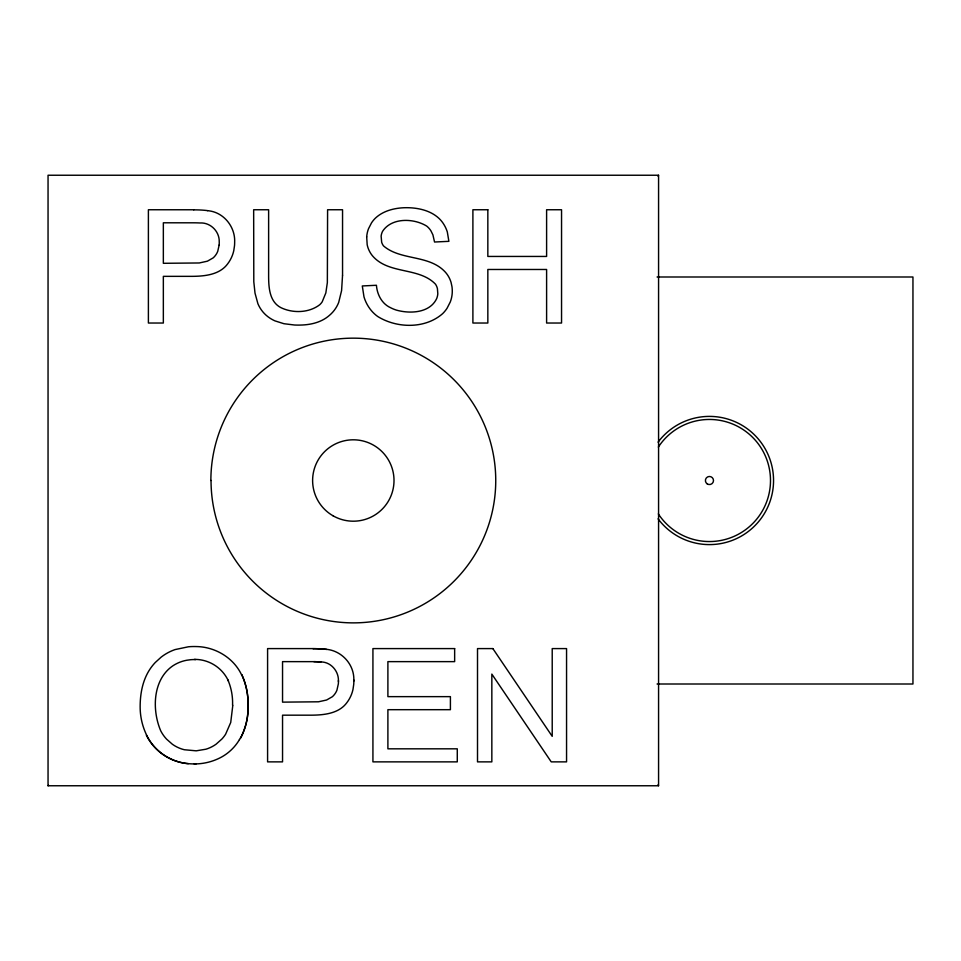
<?xml version="1.0" encoding="UTF-8"?>
<svg xmlns="http://www.w3.org/2000/svg" width="961" height="961" viewBox="0 0 961 961"><rect width="100%" height="100%" fill="white"/><g stroke="black" fill="none" stroke-linecap="round" stroke-linejoin="round"><path stroke-width="1.44" d="M232.814 705.302L230.724 722.492L225.619 734.204A35.665 35.665 0 0 1 221.907 739.009L216.081 744.198A34.56 34.56 0 0 1 205.942 749.208L196.212 750.829L184.308 749.736A34.908 34.908 0 0 1 172.391 744.27L166.553 739.117A37.155 37.155 0 0 1 160.763 730.913C151.826 710.119 152.571 679.511 173.028 665.709A37.335 37.335 0 0 1 186.686 660.255L190.446 659.739A44.278 44.278 0 0 1 195.732 659.594M248.214 707.56L247.998 711.765M239.469 739.598L240.406 737.976M48.05 785.762L658.573 785.762L658.573 175.238L48.05 175.238L48.05 785.762L48.518 785.293M657.804 176.007L658.537 175.274M657.072 276.996L912.95 276.996L912.95 684.004L657.072 684.004M193.75 209.774L148.39 209.75L148.39 323.028L163.346 323.028L163.346 276.348L192.332 276.348C204.801 276.227 219.625 274.774 227.637 263.879A33.407 33.407 0 0 0 233.763 250.725L234.508 245.716A42.308 42.308 0 0 0 234.652 242.208C235.397 226.604 223.324 211.744 207.456 210.687M312.95 648.603L267.59 648.591L267.59 761.869L282.546 761.869L282.546 715.176L311.532 715.176C324.001 715.068 338.825 713.603 346.825 702.719A33.407 33.407 0 0 0 352.963 689.554L353.708 684.544A42.308 42.308 0 0 0 353.84 680.004C354.273 663.631 340.47 649.408 324.109 649.192A122.251 122.251 0 0 0 312.95 648.651A105.95 105.95 0 0 1 326.668 649.42M320.878 661.949L319.136 661.829A125.471 125.471 0 0 0 312.697 661.648L282.546 661.636L282.546 702.143L318.475 701.794L326.596 700.016L332.35 696.725A17.226 17.226 0 0 0 336.927 690.214L338.344 683.884A29.214 29.214 0 0 0 338.428 680.616C338.656 671.006 330.74 661.853 320.878 661.949A110.515 110.515 0 0 0 313.899 661.661M241.643 674.97C233.607 657.732 215.048 646.765 196.212 646.561A67.306 67.306 0 0 0 188.44 646.777L175.034 649.588A48.555 48.555 0 0 0 161.232 657.072L155.262 662.501A49.672 49.672 0 0 0 148.643 671.258C142.324 681.902 140.15 694.491 140.15 706.731A64.831 64.831 0 0 0 146.601 735.069C154.421 751.754 171.923 763.01 190.254 763.803A63.27 63.27 0 0 0 196.032 763.899M657.804 784.993L658.537 785.726M338.428 680.616L338.44 681.493M353.84 680.004L353.852 681.037M241.788 674.91A67.102 67.102 0 0 1 248.01 701.218A84.28 84.28 0 0 1 248.13 709.674A65.492 65.492 0 0 1 240.562 738.06A64.615 64.615 0 0 0 247.89 711.753M239.457 739.598A47.533 47.533 0 0 1 221.679 756.98A56.663 56.663 0 0 1 194.194 763.935M227.841 679.799A58.189 58.189 0 0 1 232.55 705.29M194.338 659.39A37.059 37.059 0 0 1 228.466 681.061M211.036 480.44A142.36 142.36 0 0 0 353.348 622.872A142.36 142.36 0 0 0 495.744 480.536A142.36 142.36 0 0 0 353.372 338.164A142.36 142.36 0 0 0 210.867 480.5M193.762 209.87A105.95 105.95 0 0 1 207.468 210.591M188.332 763.635A51.474 51.474 0 0 1 146.36 735.177M241.92 674.85A70.249 70.249 0 0 1 247.974 707.548M658.057 442.18A64.099 64.099 0 0 1 752.535 433.039A64.099 64.099 0 0 1 752.535 527.961A64.099 64.099 0 0 1 658.057 518.82M658.345 447.093A61.048 61.048 0 0 1 749.544 434.468A61.048 61.048 0 0 1 749.544 526.532A61.048 61.048 0 0 1 658.345 513.907M342.548 275.266L341.587 290.606L338.692 302.427A32.145 32.145 0 0 1 329.407 315.388C321.503 322.379 310.703 324.878 300.385 325.07A85.949 85.949 0 0 1 294.486 325.01L283.927 323.713L275.002 320.89A36.037 36.037 0 0 1 269.957 318.151A31.821 31.821 0 0 1 257.908 303.724L255.013 293.141L253.8 281.765L253.656 209.75L268.624 209.75L268.624 275.062C268.612 286.594 269.092 301.43 280.768 307.58C292.769 313.454 308.901 313.022 319.665 304.781A16.145 16.145 0 0 0 322.223 301.778L325.839 292.925L327.353 282.57L327.593 209.75L342.548 209.75L342.548 275.266M366.694 236.899L367.174 244.695A25.454 25.454 0 0 0 369.661 251.59A25.238 25.238 0 0 0 372.832 256.227C389.001 274.57 419.02 266.99 435.501 284.192A14.223 14.223 0 0 1 437.423 288.66L437.808 293.766A16.169 16.169 0 0 1 436.606 298.739C429.639 313.154 409.951 313.923 396.425 310.115A37.179 37.179 0 0 1 390.586 307.712C381.841 303.796 377.12 294.474 376.424 285.273L362.297 285.958L364.003 296.949A38.476 38.476 0 0 0 370.057 308.974A35.425 35.425 0 0 0 377.625 316.433C396.737 328.41 425.098 329.07 442.601 313.682A31.461 31.461 0 0 0 447.105 308.181L450.253 302.03A30.067 30.067 0 0 0 452.199 293.381A32.746 32.746 0 0 0 451.982 286.702L451.093 282.534A26.98 26.98 0 0 0 448.679 276.792A26.512 26.512 0 0 0 444.895 271.663C428.69 254.509 400.653 260.707 383.511 245.896A12.505 12.505 0 0 1 381.661 242.208L381.133 236.154A13.995 13.995 0 0 1 382.586 231.313C391.668 217.342 413.879 218.147 426.72 226.111A19.244 19.244 0 0 1 430.948 230.88L432.906 234.844L434.54 242.016L448.883 241.331L447.309 231.937A32.986 32.986 0 0 0 443.333 223.589A29.791 29.791 0 0 0 438.841 218.255C431.729 211.66 421.975 208.789 412.509 207.948A71.258 71.258 0 0 0 403.584 207.756C393.65 208.261 383.259 210.964 375.751 217.823A27.557 27.557 0 0 0 371.487 222.928L368.519 228.706A28.446 28.446 0 0 0 366.694 236.899M219.156 245.043L217.727 251.374A17.226 17.226 0 0 1 213.15 257.896L207.396 261.188L199.287 262.966L163.346 263.302L163.346 222.796L193.497 222.808A125.471 125.471 0 0 1 199.936 222.976C210.375 222.267 219.564 231.385 219.228 241.788A29.214 29.214 0 0 1 219.156 245.043M487.84 209.75L472.896 209.75L472.896 323.028L487.84 323.028L487.84 269.476L546.605 269.476L546.605 323.028L561.548 323.028L561.548 209.75L546.605 209.75L546.605 256.443L487.84 256.443L487.84 209.75M454.649 648.591L372.928 648.591L372.928 761.869L457.28 761.869L457.28 748.823L387.896 748.823L387.896 709.686L450.409 709.686L450.409 696.641L387.896 696.641L387.896 661.636L454.649 661.636L454.649 648.591M492.861 648.591L477.509 648.591L477.509 761.869L491.84 761.869L491.84 674.093L551.23 761.869L566.558 761.869L566.558 648.591L552.215 648.591L552.215 736.342L492.861 648.591M332.962 515.745A40.698 40.698 0 0 0 394.01 480.5A40.698 40.698 0 0 0 332.962 445.255A40.698 40.698 0 0 0 332.962 515.745M707.272 483.924A4.048 4.048 0 0 0 713.494 480.704A4.048 4.048 0 0 0 707.596 476.92A4.048 4.048 0 0 0 707.272 483.924"/></g></svg>
